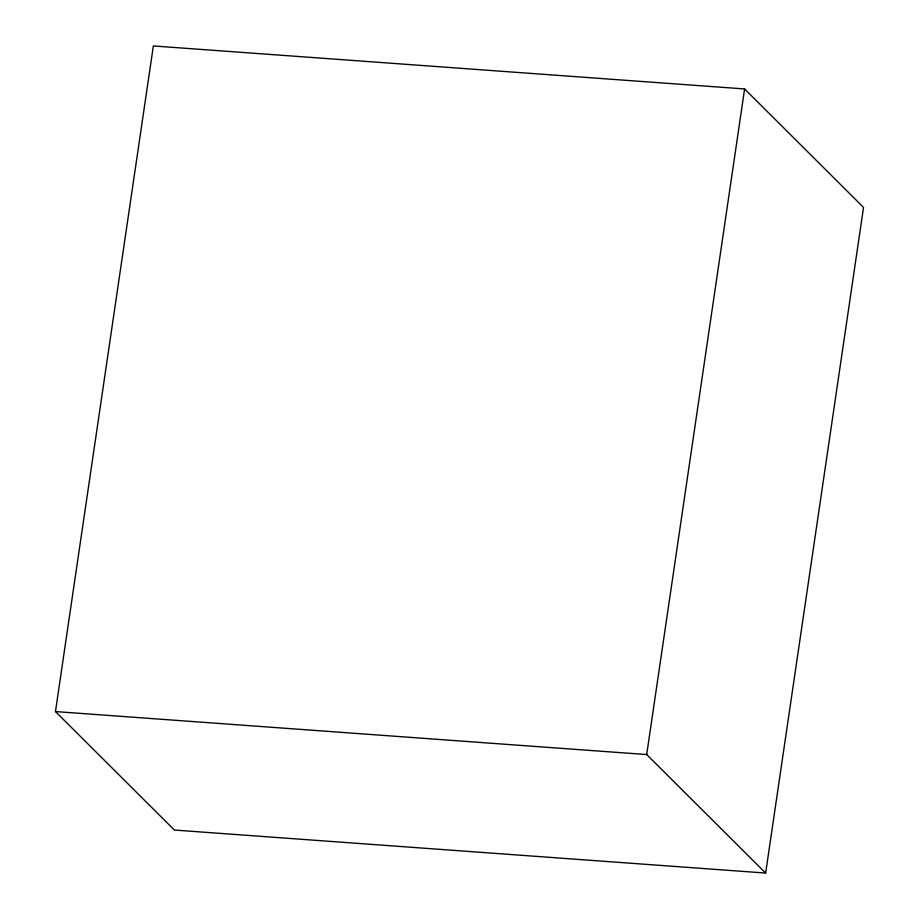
<?xml version="1.0" encoding="UTF-8"?>
<svg xmlns="http://www.w3.org/2000/svg" width="919" height="919" viewBox="0 0 919 919"><rect width="100%" height="100%" fill="white"/><g stroke="black" fill="none" stroke-linecap="round" stroke-linejoin="round"><path stroke-width="1.38" d="M55.462 711.57L153.358 45.95L744.608 88.948L863.538 207.43L765.642 873.05L174.392 830.052L55.462 711.57L646.7 754.556L765.642 873.05M646.7 754.556L744.608 88.948"/></g></svg>
